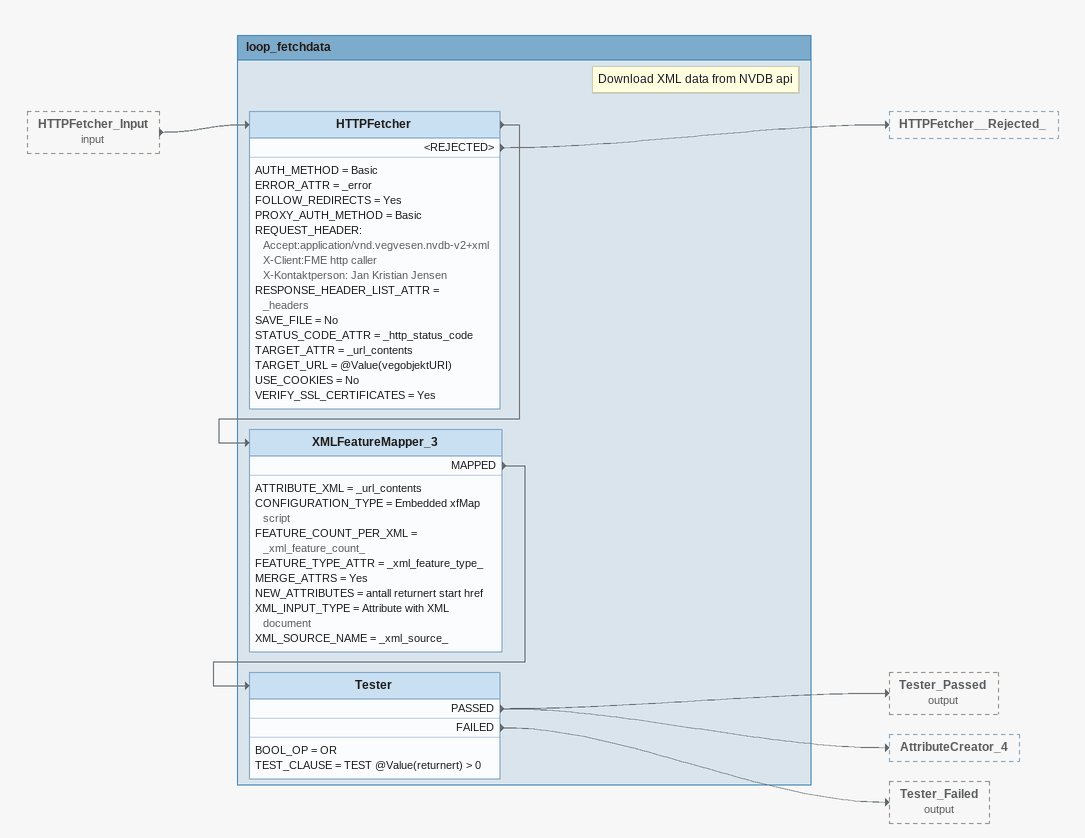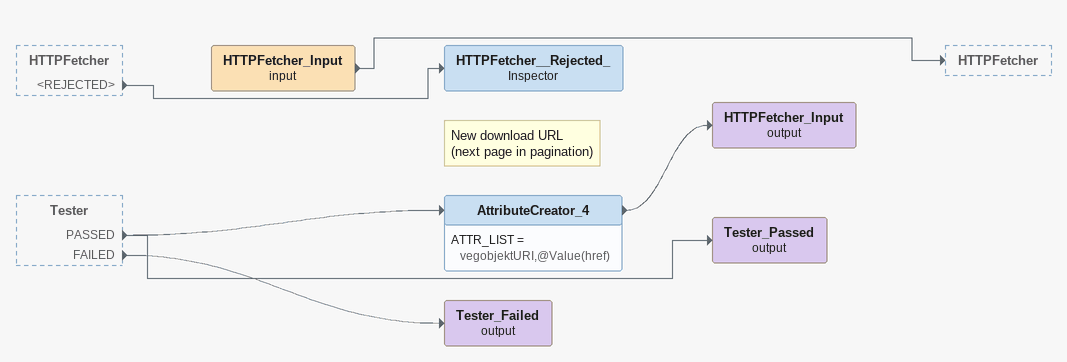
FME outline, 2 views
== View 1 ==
HTTPFetcher_Input (input) [outside]
    -> HTTPFetcher

Bookmark: loop_fetchdata
Note: Download XML data from NVDB api
HTTPFetcher
    AUTH_METHOD = Basic
    ERROR_ATTR = _error
    FOLLOW_REDIRECTS = Yes
    PROXY_AUTH_METHOD = Basic
    REQUEST_HEADER:
      Accept:application/vnd.vegvesen.nvdb-v2+xml
      X-Client:FME http caller
      X-Kontaktperson: Jan Kristian Jensen
    RESPONSE_HEADER_LIST_ATTR = _headers
    SAVE_FILE = No
    STATUS_CODE_ATTR = _http_status_code
    TARGET_ATTR = _url_contents
    TARGET_URL = @Value(vegobjektURI)
    USE_COOKIES = No
    VERIFY_SSL_CERTIFICATES = Yes
    -> XMLFeatureMapper_3
    <REJECTED> -> HTTPFetcher__Rejected_
XMLFeatureMapper_3
    ATTRIBUTE_XML = _url_contents
    CONFIGURATION_TYPE = Embedded xfMap script
    FEATURE_COUNT_PER_XML = _xml_feature_count_
    FEATURE_TYPE_ATTR = _xml_feature_type_
    MERGE_ATTRS = Yes
    NEW_ATTRIBUTES = antall returnert start href
    XML_INPUT_TYPE = Attribute with XML document
    XML_SOURCE_NAME = _xml_source_
    MAPPED -> Tester
Tester
    BOOL_OP = OR
    TEST_CLAUSE = TEST @Value(returnert) > 0
    PASSED -> Tester_Passed (output)
    PASSED -> AttributeCreator_4
    FAILED -> Tester_Failed (output)

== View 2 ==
HTTPFetcher [outside]
    <REJECTED> -> HTTPFetcher__Rejected_
Tester [outside]
    PASSED -> Tester_Passed (output)
    PASSED -> AttributeCreator_4
    FAILED -> Tester_Failed (output)
HTTPFetcher_Input (input)
    -> HTTPFetcher
HTTPFetcher__Rejected_: Inspector
Note: New download URL / (next page in pagination)
AttributeCreator_4
    ATTR_LIST = vegobjektURI,@Value(href)
    -> HTTPFetcher_Input (output)
HTTPFetcher_Input (output)
Tester_Passed (output)
Tester_Failed (output)
